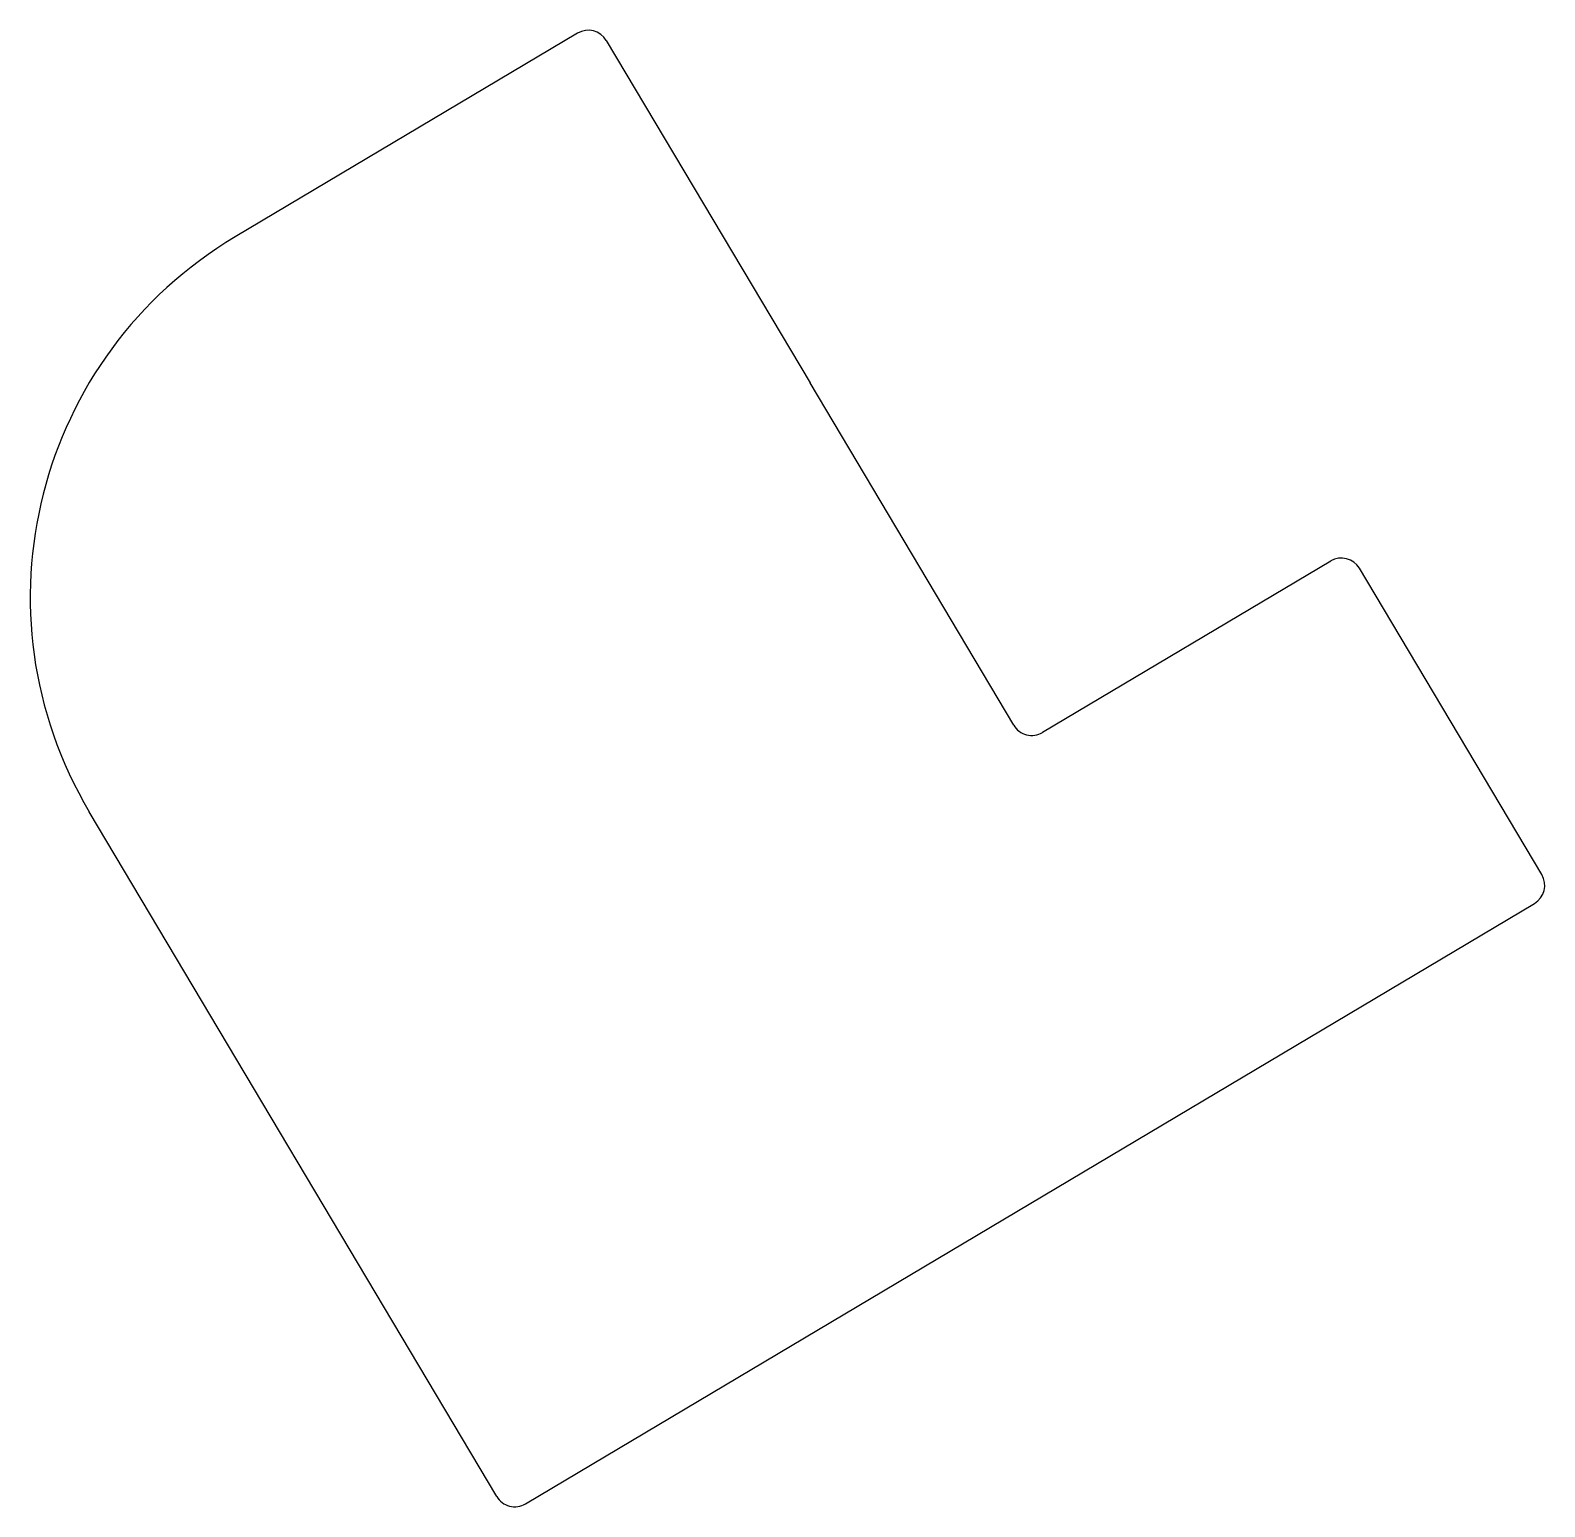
# Model space of a CAD drawing. Extents: x -150.6 to -78.4, y -45.3 to 25.1.
import ezdxf

# ---------------------------------------------------------------- set-up
doc = ezdxf.new("R2010")
doc.units = 0
doc.layers.add('MODELSKETCH_VISIBLE', color=7, linetype='CONTINUOUS')

msp = doc.modelspace()

# ---------------------------------------------------------------- linework, layer by layer
at = {"layer": 'MODELSKETCH_VISIBLE'}
for p, q in [((-124.532, 24.999), (-140.86, 15.283)), ((-123.162, 24.651), (-113.446, 8.323)), ((-103.73, -8.005), (-113.446, 8.323)), ((-88.61, -0.172), (-102.36, -8.353)), ((-78.546, -15.129), (-87.239, -0.52)), ((-128.39, -44.787), (-147.821, -12.131)), ((-127.019, -45.135), (-78.894, -16.5))]:
    msp.add_line(p, q, dxfattribs=at)
for centre, radius, start, end in [((-124.021, 24.14), 1, 30.75371, 120.75371), ((-130.633, -1.904), 20, 120.75371, 210.75371), ((-88.098, -1.031), 1, 30.75371, 120.75371), ((-102.871, -7.494), 1, 210.75371, 300.75371), ((-79.405, -15.64), 1, 300.75371, 30.75371), ((-127.53, -44.276), 1, 210.75371, 300.75371)]:
    msp.add_arc(centre, radius, start, end, dxfattribs=at)

doc.saveas('drawing.dxf')
